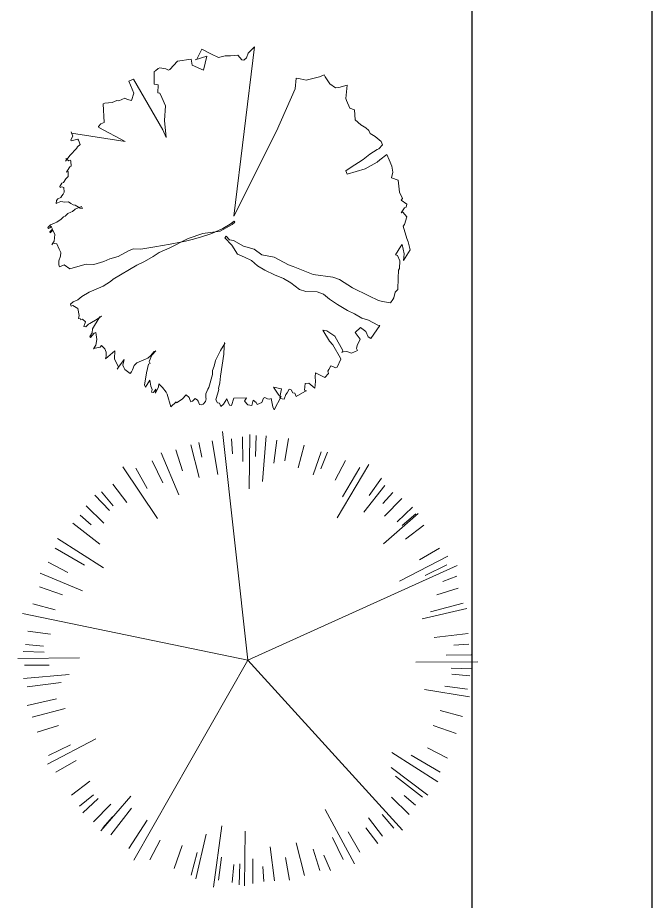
# Model space of a CAD drawing. Header units: millimetres. Extents: x 2342254 to 2635493, y 3886634 to 4043501.
# Drawn here: x 2398682 to 2402903, y 3973579 to 3979454 of the extents above; entities that cross this region are included whole.
import ezdxf

# ---------------------------------------------------------------- set-up
doc = ezdxf.new("R2010")
doc.units = ezdxf.units.MM
doc.header["$MEASUREMENT"] = 0
doc.layers.add('greenery', color=82, linetype='Continuous', lineweight=5)
doc.layers.add('landscape', color=155, linetype='Continuous', lineweight=20)

# ---------------------------------------------------------------- blocks, each defined once
blk = doc.blocks.new('PLANT-48-flat-3-flat-1-flat-6-flat-1')
at = {"layer": 'greenery', "ltscale": 5}
for p, q in [((35.7, -18.7), (-132.5, 1501.4)), ((45.9, 1119.4), (49.2, 1481.2)), ((92.6, 1475.1), (88.4, 1334.2)), ((133.8, 1169.2), (158.9, 1473)), ((-342.8, 1413.6), (-286, 1195.8)), ((-290, 1427.9), (-269.4, 1330.9)), ((-199.6, 1439), (-162.8, 1215.3)), ((-71, 1451.8), (-64.9, 1352.8)), ((1.4, 1466.6), (2.7, 1301.2)), ((229.4, 1443.2), (208.9, 1291.7)), ((306.2, 1453.9), (283.6, 1307.3)), ((410.9, 1410.1), (371, 1260.6)), ((-421.5, 1080), (-540.5, 1360.6)), ((-443.1, 1380.4), (-398.5, 1238.9)), ((524.1, 1366.7), (470.9, 1213.9)), ((566.9, 1364.5), (522.2, 1253.7)), ((-598.6, 1306.3), (-528.2, 1160.7)), ((686.5, 1309.1), (617.9, 1177.5)), ((-565.2, 924), (-793.6, 1266.4)), ((-709.3, 1256.9), (-631.8, 1123)), ((629.8, 928.4), (841.3, 1281.5)), ((780.9, 1261.7), (667, 1067.5)), ((925.8, 1190.7), (842.9, 1076.7)), ((-861.1, 1152), (-768.4, 1030.4)), ((946.9, 1143.4), (807.4, 964.6)), ((-980.3, 1077.8), (-883.7, 975.2)), ((-935.9, 1099.2), (-859, 1007.8)), ((1000, 1096.5), (934.4, 1022.2)), ((-1038.8, 1007.3), (-921, 891.3)), ((1061.7, 1055.8), (945.7, 938)), ((-1079.5, 945.6), (-1005.2, 880)), ((939.4, 755.6), (1169.5, 955.5)), ((1132.2, 997.3), (1029.6, 900.7)), ((1153.6, 952.9), (1062.2, 876)), ((-1126.5, 892.5), (-947.6, 753)), ((1206.4, 878.1), (1084.8, 785.4)), ((-923.3, 594.2), (-1228.2, 789.1)), ((-1244.7, 726.4), (-1050.6, 612.6)), ((1311.3, 726.3), (1177.4, 648.8)), ((1046, 505.3), (1367.2, 671.9)), ((-1292.2, 632.1), (-1160.6, 563.5)), ((35.7, -18.7), (1429.5, 611)), ((1360.7, 615.6), (1215.1, 545.1)), ((-1063.8, 441.7), (-1344.9, 559.4)), ((1427, 539.1), (1333.6, 504.3)), ((-1349.7, 469.7), (-1197, 416.5)), ((1434.8, 460.1), (1293.3, 415.5)), ((-1393.1, 356.5), (-1243.6, 316.6)), ((1468, 359.7), (1250.2, 303)), ((1195.8, 255.1), (1492.4, 325.1)), ((35.7, -18.7), (-1462, 291.1)), ((-1426.3, 175), (-1274.8, 154.5)), ((1501.8, 158.8), (1276.7, 130.9)), ((-1441.8, 84.7), (-1322.8, 74.5)), ((1506.2, 88), (1407.2, 81.9)), ((-1458.1, 38.2), (-1317.2, 34)), ((1521, 15.6), (1355.7, 14.3)), ((-1082.5, -4.3), (-1494, -7.5)), ((-1449.6, -53), (-1284.3, -51.8)), ((35.7, -18.7), (-721.8, -1347.4)), ((35.7, -18.7), (1065.3, -1149.7)), ((1153.9, -33.1), (1565.4, -29.9)), ((-1150.6, -114), (-1454.2, -140.4)), ((1529.5, -75.7), (1388.6, -71.4)), ((1513.2, -122.1), (1394.2, -111.9)), ((-1430.4, -196.2), (-1205.3, -168.3)), ((1210.3, -214.8), (1511.1, -263.6)), ((1497.6, -212.4), (1346.1, -191.9)), ((-1430.2, -320.4), (-1236.8, -276.1)), ((-1396.6, -397.2), (-1178.8, -340.4)), ((1464.5, -393.9), (1315, -354)), ((-1363.4, -497.5), (-1221.9, -452.9)), ((1421.1, -507.1), (1268.3, -454)), ((-974.6, -542.7), (-1295.8, -709.3)), ((-1289.3, -653), (-1143.7, -582.6)), ((994.7, -631.6), (1299.5, -826.5)), ((1363.5, -669.5), (1231.9, -600.9)), ((-1239.9, -763.7), (-1106, -686.2)), ((1316.1, -763.9), (1121.9, -650.1)), ((989.9, -732.3), (1233.6, -915.3)), ((1197.9, -929.9), (1019, -790.5)), ((-1135, -915.5), (-1013.4, -822.8)), ((-1082.2, -990.3), (-990.8, -913.4)), ((-1060.8, -1034.7), (-958.2, -938.1)), ((-742, -922.1), (-940.8, -1153.1)), ((1110.2, -1044.7), (992.4, -928.7)), ((1150.9, -983.1), (1076.6, -917.4)), ((-990.3, -1093.2), (-874.3, -975.4)), ((-875.5, -1180.9), (-736.1, -1002)), ((549.8, -1011.8), (746.6, -1373.2)), ((1007.3, -1136.6), (930.4, -1045.2)), ((-928.7, -1133.9), (-863, -1059.6)), ((-754.5, -1271.8), (-633.9, -1081.8)), ((932.5, -1189.4), (839.8, -1067.8)), ((-136.7, -1121), (-192.2, -1528.8)), ((19.9, -1156.6), (14.9, -1518.4)), ((780.7, -1294.3), (703.2, -1160.4)), ((902.1, -1237.9), (821.2, -1134.1)), ((-615.1, -1346.6), (-546.5, -1215)), ((-240.3, -1176.3), (-308.9, -1473.3)), ((414.1, -1451), (357.4, -1233.2)), ((670, -1343.7), (599.5, -1198.1)), ((-452.7, -1404.1), (-399.5, -1251.4)), ((213.2, -1484.8), (185.3, -1259.7)), ((514.5, -1417.8), (469.9, -1276.3)), ((-339.5, -1447.5), (-299.6, -1298)), ((-158, -1480.7), (-137.5, -1329.2)), ((70, -1504), (68.7, -1338.7)), ((314.1, -1481.3), (287.5, -1331)), ((586.7, -1416.6), (542.2, -1314.2)), ((-67.7, -1496.2), (-57.5, -1377.2)), ((-21.3, -1512.5), (-17, -1371.6)), ((142.4, -1489.2), (136.3, -1390.2))]:
    blk.add_line(p, q, dxfattribs=at)
blk = doc.blocks.new('tr-flat-24-flat-1-flat-35-flat-1')
at = {"layer": 'greenery', "color": 3, "ltscale": 5}
for p, q in [((473797.8, -1752975.4), (473764.7, -1753040.7)), ((473797.8, -1752975.4), (473764.7, -1753040.7)), ((473861, -1753007.1), (473797.8, -1752975.4)), ((473861, -1753007.1), (473797.8, -1752975.4)), ((474011.3, -1754084.3), (474147.7, -1752958)), ((474011.3, -1754084.3), (474147.7, -1752958)), ((474147.7, -1752958), (474105.3, -1753001.9)), ((474147.7, -1752958), (474105.3, -1753001.9)), ((474147.7, -1752958), (474147.7, -1752958)), ((474147.7, -1752958), (474147.7, -1752958)), ((473727.5, -1753040.1), (473635.3, -1753054.9)), ((473727.5, -1753040.1), (473635.3, -1753054.9)), ((473732.6, -1753080.1), (473727.5, -1753040.1)), ((473732.6, -1753080.1), (473727.5, -1753040.1)), ((473754.4, -1753045.2), (473829.9, -1753020.7)), ((473754.4, -1753045.2), (473829.9, -1753020.7)), ((473764.7, -1753040.7), (473754.4, -1753045.2)), ((473764.7, -1753040.7), (473754.4, -1753045.2)), ((473754.4, -1753045.2), (473754.4, -1753045.2)), ((473754.4, -1753045.2), (473754.4, -1753045.2)), ((473829.9, -1753020.7), (473809.3, -1753114.4)), ((473829.9, -1753020.7), (473809.3, -1753114.4)), ((473907.6, -1753029.1), (473861, -1753007.1)), ((473907.6, -1753029.1), (473861, -1753007.1)), ((473952.1, -1753018.1), (473907.6, -1753029.1)), ((473952.1, -1753018.1), (473907.6, -1753029.1)), ((473989.3, -1753018.7), (473952.1, -1753018.1)), ((473989.3, -1753018.7), (473952.1, -1753018.1)), ((474037, -1753014.8), (473989.3, -1753018.7)), ((474037, -1753014.8), (473989.3, -1753018.7)), ((474062.8, -1753045.8), (474037, -1753014.8)), ((474062.8, -1753045.8), (474037, -1753014.8)), ((474076.3, -1753048.4), (474062.8, -1753045.8)), ((474076.3, -1753048.4), (474062.8, -1753045.8)), ((474093.9, -1753032.3), (474076.3, -1753048.4)), ((474093.9, -1753032.3), (474076.3, -1753048.4)), ((474105.3, -1753001.9), (474093.9, -1753032.3)), ((474105.3, -1753001.9), (474093.9, -1753032.3)), ((473508, -1753102.1), (473490.4, -1753118.3)), ((473508, -1753102.1), (473490.4, -1753118.3)), ((473518.4, -1753097.6), (473508, -1753102.1)), ((473518.4, -1753097.6), (473508, -1753102.1)), ((473558.8, -1753105.3), (473518.4, -1753097.6)), ((473558.8, -1753105.3), (473518.4, -1753097.6)), ((473575.3, -1753115), (473558.8, -1753105.3)), ((473575.3, -1753115), (473558.8, -1753105.3)), ((473585.7, -1753110.5), (473575.3, -1753115)), ((473585.7, -1753110.5), (473575.3, -1753115)), ((473635.3, -1753054.9), (473585.7, -1753110.5)), ((473635.3, -1753054.9), (473585.7, -1753110.5)), ((473809.3, -1753114.4), (473732.6, -1753080.1)), ((473809.3, -1753114.4), (473732.6, -1753080.1)), ((473490.4, -1753118.3), (473480.1, -1753122.8)), ((473490.4, -1753118.3), (473480.1, -1753122.8)), ((473480.1, -1753122.8), (473480.1, -1753207.4)), ((473480.1, -1753122.8), (473480.1, -1753207.4)), ((473480.1, -1753122.8), (473480.1, -1753122.8)), ((473480.1, -1753122.8), (473480.1, -1753122.8)), ((474424.1, -1753167.3), (474417.9, -1753237.7)), ((474424.1, -1753167.3), (474417.9, -1753237.7)), ((474424.1, -1753167.3), (474424.1, -1753167.3)), ((474424.1, -1753167.3), (474424.1, -1753167.3)), ((474451, -1753172.5), (474424.1, -1753167.3)), ((474424.1, -1753167.3), (474424.1, -1753167.3)), ((474424.1, -1753167.3), (474424.1, -1753167.3)), ((474451, -1753172.5), (474424.1, -1753167.3)), ((474535.9, -1753169.2), (474491.4, -1753180.2)), ((474535.9, -1753169.2), (474491.4, -1753180.2)), ((474580.4, -1753158.2), (474535.9, -1753169.2)), ((474580.4, -1753158.2), (474535.9, -1753169.2)), ((474535.9, -1753169.2), (474535.9, -1753169.2)), ((474535.9, -1753169.2), (474535.9, -1753169.2)), ((474611.5, -1753144.7), (474580.4, -1753158.2)), ((474611.5, -1753144.7), (474580.4, -1753158.2)), ((474617.7, -1753158.9), (474611.5, -1753144.7)), ((474617.7, -1753158.9), (474611.5, -1753144.7)), ((474649.8, -1753204.1), (474617.7, -1753158.9)), ((474649.8, -1753204.1), (474617.7, -1753158.9)), ((473342.4, -1753174.5), (473311.4, -1753188.1)), ((473342.4, -1753174.5), (473311.4, -1753188.1)), ((473311.4, -1753188.1), (473345.6, -1753266.3)), ((473311.4, -1753188.1), (473345.6, -1753266.3)), ((473311.4, -1753188.1), (473311.4, -1753188.1)), ((473311.4, -1753188.1), (473311.4, -1753188.1)), ((473539.2, -1753511.8), (473342.4, -1753174.5)), ((473539.2, -1753511.8), (473342.4, -1753174.5)), ((473342.4, -1753174.5), (473342.4, -1753174.5)), ((473342.4, -1753174.5), (473342.4, -1753174.5)), ((473480.1, -1753207.4), (473507, -1753212.6)), ((473480.1, -1753207.4), (473507, -1753212.6)), ((473507, -1753212.6), (473505, -1753264.3)), ((473507, -1753212.6), (473505, -1753264.3)), ((474491.4, -1753180.2), (474451, -1753172.5)), ((474491.4, -1753180.2), (474451, -1753172.5)), ((474686, -1753230.6), (474649.8, -1753204.1)), ((474686, -1753230.6), (474649.8, -1753204.1)), ((474764.7, -1753213.1), (474709.8, -1753228.7)), ((474764.7, -1753213.1), (474709.8, -1753228.7)), ((474754.3, -1753302.3), (474764.7, -1753213.1)), ((474754.3, -1753302.3), (474764.7, -1753213.1)), ((473345.6, -1753266.3), (473330, -1753315.4)), ((473345.6, -1753266.3), (473330, -1753315.4)), ((473505, -1753264.3), (473518.4, -1753266.9)), ((473505, -1753264.3), (473518.4, -1753266.9)), ((473518.4, -1753266.9), (473530.9, -1753295.3)), ((473518.4, -1753266.9), (473530.9, -1753295.3)), ((474417.9, -1753237.7), (474294.8, -1753520.1)), ((474417.9, -1753237.7), (474294.8, -1753520.1)), ((474709.8, -1753228.7), (474686, -1753230.6)), ((474709.8, -1753228.7), (474686, -1753230.6)), ((473153.1, -1753333.5), (473142.7, -1753338)), ((473153.1, -1753333.5), (473142.7, -1753338)), ((473142.7, -1753338), (473147.9, -1753462.7)), ((473142.7, -1753338), (473147.9, -1753462.7)), ((473200.7, -1753329.6), (473153.1, -1753333.5)), ((473200.7, -1753329.6), (473153.1, -1753333.5)), ((473231.7, -1753316), (473200.7, -1753329.6)), ((473231.7, -1753316), (473200.7, -1753329.6)), ((473245.2, -1753318.6), (473231.7, -1753316)), ((473245.2, -1753318.6), (473231.7, -1753316)), ((473286.6, -1753300.5), (473245.2, -1753318.6)), ((473286.6, -1753300.5), (473245.2, -1753318.6)), ((473303.1, -1753310.2), (473286.6, -1753300.5)), ((473303.1, -1753310.2), (473286.6, -1753300.5)), ((473330, -1753315.4), (473303.1, -1753310.2)), ((473330, -1753315.4), (473303.1, -1753310.2)), ((473530.9, -1753295.3), (473555.7, -1753352.2)), ((473530.9, -1753295.3), (473555.7, -1753352.2)), ((474760.6, -1753316.5), (474754.3, -1753302.3)), ((474760.6, -1753316.5), (474754.3, -1753302.3)), ((474782.3, -1753366.3), (474760.6, -1753316.5)), ((474782.3, -1753366.3), (474760.6, -1753316.5)), ((473555.7, -1753352.2), (473548.5, -1753448.5)), ((473555.7, -1753352.2), (473548.5, -1753448.5)), ((474812.3, -1753378.6), (474782.3, -1753366.3)), ((474812.3, -1753378.6), (474782.3, -1753366.3)), ((474816.5, -1753444.5), (474812.3, -1753378.6)), ((474816.5, -1753444.5), (474812.3, -1753378.6)), ((473147.9, -1753462.7), (473127.2, -1753471.8)), ((473147.9, -1753462.7), (473127.2, -1753471.8)), ((473548.5, -1753448.5), (473560.9, -1753561.5)), ((473548.5, -1753448.5), (473560.9, -1753561.5)), ((474855.8, -1753478.1), (474816.5, -1753444.5)), ((474855.8, -1753478.1), (474816.5, -1753444.5)), ((473127.2, -1753471.8), (473109.6, -1753487.9)), ((473127.2, -1753471.8), (473109.6, -1753487.9)), ((473109.6, -1753487.9), (473112.7, -1753495)), ((473109.6, -1753487.9), (473112.7, -1753495)), ((473112.7, -1753495), (473288.7, -1753587.4)), ((473112.7, -1753495), (473288.7, -1753587.4)), ((473560.9, -1753561.5), (473539.2, -1753511.8)), ((473560.9, -1753561.5), (473539.2, -1753511.8)), ((474294.8, -1753520.1), (474011.3, -1754084.3)), ((474294.8, -1753520.1), (474011.3, -1754084.3)), ((474889, -1753497.4), (474855.8, -1753478.1)), ((474889, -1753497.4), (474855.8, -1753478.1)), ((474908.6, -1753514.2), (474889, -1753497.4)), ((474908.6, -1753514.2), (474889, -1753497.4)), ((474917.9, -1753535.6), (474908.6, -1753514.2)), ((474917.9, -1753535.6), (474908.6, -1753514.2)), ((472940.9, -1753553.2), (472926.4, -1753576.5)), ((472940.9, -1753553.2), (472926.4, -1753576.5)), ((472926.4, -1753576.5), (472929.5, -1753583.6)), ((472926.4, -1753576.5), (472929.5, -1753583.6)), ((472928.5, -1753524.8), (472940.9, -1753553.2)), ((472931.6, -1753531.9), (472928.5, -1753524.8)), ((472928.5, -1753524.8), (472940.9, -1753553.2)), ((472931.6, -1753531.9), (472928.5, -1753524.8)), ((472929.5, -1753583.6), (472974, -1753572.6)), ((472929.5, -1753583.6), (472974, -1753572.6)), ((473288.7, -1753587.4), (472931.6, -1753531.9)), ((473288.7, -1753587.4), (472931.6, -1753531.9)), ((472974, -1753572.6), (472977.1, -1753579.7)), ((472974, -1753572.6), (472977.1, -1753579.7)), ((472977.1, -1753579.7), (472989.6, -1753608.1)), ((472977.1, -1753579.7), (472989.6, -1753608.1)), ((474951.1, -1753555), (474917.9, -1753535.6)), ((474951.1, -1753555), (474917.9, -1753535.6)), ((474990.4, -1753588.6), (474951.1, -1753555)), ((474990.4, -1753588.6), (474951.1, -1753555)), ((472964.7, -1753635.9), (472922.3, -1753679.9)), ((472964.7, -1753635.9), (472922.3, -1753679.9)), ((472972, -1753624.3), (472964.7, -1753635.9)), ((472972, -1753624.3), (472964.7, -1753635.9)), ((472964.7, -1753635.9), (472964.7, -1753635.9)), ((472964.7, -1753635.9), (472964.7, -1753635.9)), ((472989.6, -1753608.1), (472972, -1753624.3)), ((472989.6, -1753608.1), (472972, -1753624.3)), ((474964.6, -1753642.2), (474974.9, -1753637.7)), ((474964.6, -1753642.2), (474974.9, -1753637.7)), ((474974.9, -1753637.7), (474999.7, -1753609.9)), ((474974.9, -1753637.7), (474999.7, -1753609.9)), ((474999.7, -1753609.9), (474990.4, -1753588.6)), ((474999.7, -1753609.9), (474990.4, -1753588.6)), ((472922.3, -1753679.9), (472890.2, -1753719.3)), ((472922.3, -1753679.9), (472890.2, -1753719.3)), ((474870.4, -1753708.8), (474915.9, -1753671.9)), ((474870.4, -1753708.8), (474915.9, -1753671.9)), ((474915.9, -1753671.9), (474964.6, -1753642.2)), ((474915.9, -1753671.9), (474964.6, -1753642.2)), ((475027.7, -1753673.8), (474982.2, -1753710.7)), ((475027.7, -1753673.8), (474982.2, -1753710.7)), ((475043.2, -1753709.4), (475027.7, -1753673.8)), ((475043.2, -1753709.4), (475027.7, -1753673.8)), ((472894.4, -1753700.5), (472914, -1753717.3)), ((472894.4, -1753700.5), (472914, -1753717.3)), ((472914, -1753717.3), (472924.4, -1753712.8)), ((472914, -1753717.3), (472924.4, -1753712.8)), ((472914, -1753717.3), (472914, -1753717.3)), ((472914, -1753717.3), (472914, -1753717.3)), ((472929.6, -1753752.9), (472919.2, -1753757.4)), ((472929.6, -1753752.9), (472919.2, -1753757.4)), ((472924.4, -1753712.8), (472927.5, -1753719.9)), ((472924.4, -1753712.8), (472924.4, -1753712.8)), ((472924.4, -1753712.8), (472927.5, -1753719.9)), ((472924.4, -1753712.8), (472924.4, -1753712.8)), ((472927.5, -1753719.9), (472929.6, -1753752.9)), ((472927.5, -1753719.9), (472929.6, -1753752.9)), ((474783.4, -1753763.7), (474870.4, -1753708.8)), ((474783.4, -1753763.7), (474870.4, -1753708.8)), ((474964.6, -1753726.8), (474884.9, -1753770.1)), ((474964.6, -1753726.8), (474884.9, -1753770.1)), ((474982.2, -1753710.7), (474964.6, -1753726.8)), ((474982.2, -1753710.7), (474964.6, -1753726.8)), ((475061.9, -1753752), (475043.2, -1753709.4)), ((475061.9, -1753752), (475043.2, -1753709.4)), ((475067.1, -1753792.1), (475061.9, -1753752)), ((475067.1, -1753792.1), (475061.9, -1753752)), ((472904.7, -1753780.7), (472897.5, -1753792.3)), ((472904.7, -1753780.7), (472897.5, -1753792.3)), ((472897.5, -1753792.3), (472907.8, -1753787.8)), ((472897.5, -1753792.3), (472907.8, -1753787.8)), ((472919.2, -1753757.4), (472904.7, -1753780.7)), ((472919.2, -1753757.4), (472904.7, -1753780.7)), ((472904.7, -1753780.7), (472904.7, -1753780.7)), ((472904.7, -1753780.7), (472904.7, -1753780.7)), ((472907.8, -1753787.8), (472909.9, -1753820.7)), ((472907.8, -1753787.8), (472909.9, -1753820.7)), ((472919.2, -1753757.4), (472919.2, -1753757.4)), ((472919.2, -1753757.4), (472919.2, -1753757.4)), ((472919.2, -1753757.4), (472919.2, -1753757.4)), ((472919.2, -1753757.4), (472919.2, -1753757.4)), ((472919.2, -1753757.4), (472919.2, -1753757.4)), ((472919.2, -1753757.4), (472919.2, -1753757.4)), ((474755.5, -1753784.4), (474783.4, -1753763.7)), ((474755.5, -1753784.4), (474783.4, -1753763.7)), ((474764.8, -1753805.7), (474755.5, -1753784.4)), ((474764.8, -1753805.7), (474755.5, -1753784.4)), ((474884.9, -1753770.1), (474764.8, -1753805.7)), ((474884.9, -1753770.1), (474764.8, -1753805.7)), ((475058.8, -1753829.6), (475067.1, -1753792.1)), ((475058.8, -1753829.6), (475067.1, -1753792.1)), ((472867.5, -1753864.7), (472860.2, -1753876.3)), ((472867.5, -1753864.7), (472860.2, -1753876.3)), ((472877.8, -1753860.1), (472867.5, -1753864.7)), ((472877.8, -1753860.1), (472867.5, -1753864.7)), ((472892.3, -1753836.9), (472877.8, -1753860.1)), ((472892.3, -1753836.9), (472877.8, -1753860.1)), ((472909.9, -1753820.7), (472892.3, -1753836.9)), ((472909.9, -1753820.7), (472892.3, -1753836.9)), ((475102.3, -1753844.4), (475058.8, -1753829.6)), ((475102.3, -1753844.4), (475058.8, -1753829.6)), ((475107.5, -1753884.5), (475102.3, -1753844.4)), ((475107.5, -1753884.5), (475102.3, -1753844.4)), ((472860.2, -1753876.3), (472853, -1753887.9)), ((472860.2, -1753876.3), (472853, -1753887.9)), ((472853, -1753887.9), (472856.1, -1753895)), ((472853, -1753887.9), (472856.1, -1753895)), ((472856.1, -1753895), (472866.5, -1753890.5)), ((472856.1, -1753895), (472866.5, -1753890.5)), ((472856.1, -1753895), (472856.1, -1753895)), ((472856.1, -1753895), (472856.1, -1753895)), ((472866.5, -1753890.5), (472879.9, -1753893.1)), ((472866.5, -1753890.5), (472866.5, -1753890.5)), ((472866.5, -1753890.5), (472879.9, -1753893.1)), ((472866.5, -1753890.5), (472866.5, -1753890.5)), ((472882, -1753926.1), (472874.8, -1753937.7)), ((472882, -1753926.1), (472874.8, -1753937.7)), ((472879.9, -1753893.1), (472882, -1753926.1)), ((472879.9, -1753893.1), (472882, -1753926.1)), ((472882, -1753926.1), (472882, -1753926.1)), ((472882, -1753926.1), (472882, -1753926.1)), ((475112.6, -1753924.6), (475107.5, -1753884.5)), ((475112.6, -1753924.6), (475107.5, -1753884.5)), ((475131.3, -1753967.2), (475112.6, -1753924.6)), ((475131.3, -1753967.2), (475112.6, -1753924.6)), ((472832.3, -1753981.6), (472828.2, -1754000.4)), ((472832.3, -1753981.6), (472828.2, -1754000.4)), ((472839.6, -1753970), (472832.3, -1753981.6)), ((472839.6, -1753970), (472832.3, -1753981.6)), ((472832.3, -1753981.6), (472832.3, -1753981.6)), ((472832.3, -1753981.6), (472832.3, -1753981.6)), ((472838.5, -1753995.9), (472848.9, -1753991.3)), ((472838.5, -1753995.9), (472848.9, -1753991.3)), ((472860.3, -1753961), (472839.6, -1753970)), ((472860.3, -1753961), (472839.6, -1753970)), ((472848.9, -1753991.3), (472859.2, -1753986.8)), ((472848.9, -1753991.3), (472859.2, -1753986.8)), ((472848.9, -1753991.3), (472848.9, -1753991.3)), ((472848.9, -1753991.3), (472848.9, -1753991.3)), ((472859.2, -1753986.8), (472886.2, -1753992)), ((472859.2, -1753986.8), (472886.2, -1753992)), ((472867.5, -1753949.3), (472860.3, -1753961)), ((472867.5, -1753949.3), (472860.3, -1753961)), ((472874.8, -1753937.7), (472867.5, -1753949.3)), ((472874.8, -1753937.7), (472867.5, -1753949.3)), ((472886.2, -1753992), (472910, -1753990)), ((472886.2, -1753992), (472910, -1753990)), ((472910, -1753990), (472926.5, -1753999.7)), ((472910, -1753990), (472926.5, -1753999.7)), ((475124, -1753978.8), (475131.3, -1753967.2)), ((475124, -1753978.8), (475131.3, -1753967.2)), ((475160.3, -1754005.3), (475124, -1753978.8)), ((475160.3, -1754005.3), (475124, -1753978.8)), ((472828.2, -1754000.4), (472838.5, -1753995.9)), ((472828.2, -1754000.4), (472838.5, -1753995.9)), ((472926.5, -1753999.7), (472943.1, -1754009.4)), ((472926.5, -1753999.7), (472943.1, -1754009.4)), ((472955.5, -1754037.8), (472937.9, -1754054)), ((472955.5, -1754037.8), (472937.9, -1754054)), ((472943.1, -1754009.4), (472956.5, -1754012)), ((472943.1, -1754009.4), (472956.5, -1754012)), ((472996.9, -1754019.7), (472955.5, -1754037.8)), ((472996.9, -1754019.7), (472955.5, -1754037.8)), ((472956.5, -1754012), (472989.7, -1754031.4)), ((472956.5, -1754012), (472989.7, -1754031.4)), ((472989.7, -1754031.4), (473003.1, -1754034)), ((472989.7, -1754031.4), (473003.1, -1754034)), ((472996.9, -1754019.7), (472996.9, -1754019.7)), ((473003.1, -1754034), (472996.9, -1754019.7)), ((472996.9, -1754019.7), (472996.9, -1754019.7)), ((473003.1, -1754034), (472996.9, -1754019.7)), ((475124.1, -1754063.5), (475145.8, -1754028.6)), ((475124.1, -1754063.5), (475145.8, -1754028.6)), ((475145.8, -1754028.6), (475156.1, -1754024.1)), ((475145.8, -1754028.6), (475156.1, -1754024.1)), ((475156.1, -1754024.1), (475160.3, -1754005.3)), ((475156.1, -1754024.1), (475160.3, -1754005.3)), ((472861.3, -1754104.4), (472833.4, -1754125.1)), ((472861.3, -1754104.4), (472833.4, -1754125.1)), ((472878.9, -1754088.3), (472861.3, -1754104.4)), ((472878.9, -1754088.3), (472861.3, -1754104.4)), ((472889.3, -1754083.7), (472878.9, -1754088.3)), ((472889.3, -1754083.7), (472878.9, -1754088.3)), ((472906.9, -1754067.6), (472889.3, -1754083.7)), ((472906.9, -1754067.6), (472889.3, -1754083.7)), ((472927.6, -1754058.5), (472906.9, -1754067.6)), ((472927.6, -1754058.5), (472906.9, -1754067.6)), ((472937.9, -1754054), (472927.6, -1754058.5)), ((472937.9, -1754054), (472927.6, -1754058.5)), ((472927.6, -1754058.5), (472927.6, -1754058.5)), ((472927.6, -1754058.5), (472927.6, -1754058.5)), ((475134.4, -1754059), (475124.1, -1754063.5)), ((475134.4, -1754059), (475124.1, -1754063.5)), ((475160.3, -1754090), (475134.4, -1754059)), ((475160.3, -1754090), (475134.4, -1754059)), ((475144.8, -1754139.1), (475160.3, -1754090)), ((475144.8, -1754139.1), (475160.3, -1754090)), ((475160.3, -1754090), (475160.3, -1754090)), ((475160.3, -1754090), (475160.3, -1754090)), ((475160.3, -1754090), (475160.3, -1754090)), ((475160.3, -1754090), (475160.3, -1754090)), ((472792, -1754143.2), (472774.4, -1754159.3)), ((472792, -1754143.2), (472774.4, -1754159.3)), ((472774.4, -1754159.3), (472777.5, -1754166.4)), ((472774.4, -1754159.3), (472777.5, -1754166.4)), ((472777.5, -1754166.4), (472787.9, -1754161.9)), ((472777.5, -1754166.4), (472787.9, -1754161.9)), ((472787.9, -1754161.9), (472795.1, -1754150.3)), ((472787.9, -1754161.9), (472795.1, -1754150.3)), ((472823, -1754129.6), (472792, -1754143.2)), ((472823, -1754129.6), (472792, -1754143.2)), ((472795.1, -1754150.3), (472798.2, -1754157.4)), ((472795.1, -1754150.3), (472798.2, -1754157.4)), ((472798.2, -1754157.4), (472804.4, -1754171.6)), ((472798.2, -1754157.4), (472804.4, -1754171.6)), ((472833.4, -1754125.1), (472823, -1754129.6)), ((472833.4, -1754125.1), (472823, -1754129.6)), ((473864.4, -1754199.3), (473936.8, -1754167.6)), ((473864.4, -1754199.3), (473936.8, -1754167.6)), ((473998.9, -1754140.5), (473919.2, -1754183.8)), ((473998.9, -1754140.5), (473919.2, -1754183.8)), ((473936.8, -1754167.6), (473985.5, -1754137.9)), ((473936.8, -1754167.6), (473985.5, -1754137.9)), ((473985.5, -1754137.9), (474013.4, -1754117.2)), ((473985.5, -1754137.9), (474013.4, -1754117.2)), ((474016.5, -1754124.3), (473998.9, -1754140.5)), ((474016.5, -1754124.3), (473998.9, -1754140.5)), ((474013.4, -1754117.2), (474016.5, -1754124.3)), ((474013.4, -1754117.2), (474016.5, -1754124.3)), ((475137.5, -1754150.7), (475144.8, -1754139.1)), ((475137.5, -1754150.7), (475144.8, -1754139.1)), ((475137.5, -1754150.7), (475137.5, -1754150.7)), ((475161.4, -1754233.4), (475137.5, -1754150.7)), ((475137.5, -1754150.7), (475137.5, -1754150.7)), ((475161.4, -1754233.4), (475137.5, -1754150.7)), ((472804.4, -1754171.6), (472786.8, -1754187.8)), ((472804.4, -1754171.6), (472786.8, -1754187.8)), ((472786.8, -1754187.8), (472789.9, -1754194.9)), ((472786.8, -1754187.8), (472789.9, -1754194.9)), ((472789.9, -1754194.9), (472807.5, -1754178.7)), ((472789.9, -1754194.9), (472807.5, -1754178.7)), ((472807.5, -1754178.7), (472820, -1754207.2)), ((472807.5, -1754178.7), (472820, -1754207.2)), ((472820, -1754207.2), (472814.8, -1754251.7)), ((472820, -1754207.2), (472814.8, -1754251.7)), ((473803.3, -1754200.6), (473707, -1754234.2)), ((473803.3, -1754200.6), (473707, -1754234.2)), ((473734, -1754239.4), (473788.8, -1754223.9)), ((473734, -1754239.4), (473788.8, -1754223.9)), ((473788.8, -1754223.9), (473864.4, -1754199.3)), ((473788.8, -1754223.9), (473864.4, -1754199.3)), ((473919.2, -1754183.8), (473803.3, -1754200.6)), ((473919.2, -1754183.8), (473803.3, -1754200.6)), ((473951.3, -1754229), (473958.6, -1754217.4)), ((473951.3, -1754229), (473958.6, -1754217.4)), ((473958.6, -1754217.4), (473981.3, -1754241.3)), ((473958.6, -1754217.4), (473981.3, -1754241.3)), ((472800.3, -1754275), (472807.5, -1754263.4)), ((472807.5, -1754263.4), (472800.3, -1754275)), ((472800.3, -1754275), (472807.5, -1754263.4)), ((472807.5, -1754263.4), (472800.3, -1754275)), ((472814.8, -1754251.7), (472807.5, -1754263.4)), ((472814.8, -1754251.7), (472807.5, -1754263.4)), ((472807.5, -1754263.4), (472834.5, -1754268.5)), ((472807.5, -1754263.4), (472834.5, -1754268.5)), ((472834.5, -1754268.5), (472850, -1754304.1)), ((472834.5, -1754268.5), (472850, -1754304.1)), ((473484.5, -1754289.2), (473587, -1754269.8)), ((473484.5, -1754289.2), (473587, -1754269.8)), ((473707, -1754234.2), (473586, -1754295.6)), ((473707, -1754234.2), (473586, -1754295.6)), ((473587, -1754269.8), (473655.3, -1754256.8)), ((473587, -1754269.8), (473655.3, -1754256.8)), ((473655.3, -1754256.8), (473689.5, -1754250.4)), ((473655.3, -1754256.8), (473689.5, -1754250.4)), ((473689.5, -1754250.4), (473734, -1754239.4)), ((473689.5, -1754250.4), (473734, -1754239.4)), ((473996.9, -1754276.8), (473951.3, -1754229)), ((473996.9, -1754276.8), (473951.3, -1754229)), ((473981.3, -1754241.3), (474008.3, -1754246.5)), ((473981.3, -1754241.3), (474008.3, -1754246.5)), ((474035.2, -1754336.3), (473996.9, -1754276.8)), ((474035.2, -1754336.3), (473996.9, -1754276.8)), ((474008.3, -1754246.5), (474074.5, -1754285.2)), ((474008.3, -1754246.5), (474074.5, -1754285.2)), ((474074.5, -1754285.2), (474144.9, -1754305.2)), ((474074.5, -1754285.2), (474144.9, -1754305.2)), ((475085.8, -1754342.6), (475122, -1754284.5)), ((475085.8, -1754342.6), (475122, -1754284.5)), ((475122, -1754284.5), (475129.3, -1754272.8)), ((475122, -1754284.5), (475129.3, -1754272.8)), ((475129.3, -1754272.8), (475143.8, -1754334.2)), ((475129.3, -1754272.8), (475143.8, -1754334.2)), ((475170.7, -1754254.7), (475161.4, -1754233.4)), ((475170.7, -1754254.7), (475161.4, -1754233.4)), ((475182.1, -1754309), (475170.7, -1754254.7)), ((475182.1, -1754309), (475170.7, -1754254.7)), ((472850, -1754304.1), (472859.3, -1754325.4)), ((472850, -1754304.1), (472859.3, -1754325.4)), ((472859.3, -1754325.4), (472858.3, -1754351.2)), ((472859.3, -1754325.4), (472858.3, -1754351.2)), ((473241.3, -1754353.2), (473310.6, -1754314.4)), ((473241.3, -1754353.2), (473310.6, -1754314.4)), ((473310.6, -1754314.4), (473341.7, -1754300.8)), ((473310.6, -1754314.4), (473341.7, -1754300.8)), ((473341.7, -1754300.8), (473392.4, -1754304)), ((473341.7, -1754300.8), (473392.4, -1754304)), ((473392.4, -1754304), (473484.5, -1754289.2)), ((473392.4, -1754304), (473484.5, -1754289.2)), ((473513.5, -1754327.3), (473475.2, -1754352.5)), ((473513.5, -1754327.3), (473475.2, -1754352.5)), ((473586, -1754295.6), (473513.5, -1754327.3)), ((473586, -1754295.6), (473513.5, -1754327.3)), ((474081.8, -1754358.2), (474035.2, -1754336.3)), ((474081.8, -1754358.2), (474035.2, -1754336.3)), ((474144.9, -1754305.2), (474197.7, -1754341.4)), ((474144.9, -1754305.2), (474197.7, -1754341.4)), ((474197.7, -1754341.4), (474278.4, -1754356.9)), ((474197.7, -1754341.4), (474278.4, -1754356.9)), ((475099.3, -1754345.2), (475085.8, -1754342.6)), ((475099.3, -1754345.2), (475085.8, -1754342.6)), ((475138.6, -1754378.8), (475182.1, -1754309)), ((475138.6, -1754378.8), (475182.1, -1754309)), ((475143.8, -1754334.2), (475138.6, -1754378.8)), ((475143.8, -1754334.2), (475138.6, -1754378.8)), ((472846.9, -1754381.6), (472845.9, -1754407.5)), ((472846.9, -1754381.6), (472845.9, -1754407.5)), ((472858.3, -1754351.2), (472846.9, -1754381.6)), ((472858.3, -1754351.2), (472846.9, -1754381.6)), ((472846.9, -1754381.6), (472846.9, -1754381.6)), ((472846.9, -1754381.6), (472846.9, -1754381.6)), ((473079.8, -1754406.8), (473145, -1754386.8)), ((473079.8, -1754406.8), (473145, -1754386.8)), ((473145, -1754386.8), (473186.4, -1754368.7)), ((473145, -1754386.8), (473186.4, -1754368.7)), ((473186.4, -1754368.7), (473241.3, -1754353.2)), ((473186.4, -1754368.7), (473241.3, -1754353.2)), ((473416.2, -1754386.7), (473364.5, -1754409.4)), ((473416.2, -1754386.7), (473364.5, -1754409.4)), ((473475.2, -1754352.5), (473416.2, -1754386.7)), ((473475.2, -1754352.5), (473416.2, -1754386.7)), ((474128.4, -1754380.2), (474081.8, -1754358.2)), ((474128.4, -1754380.2), (474081.8, -1754358.2)), ((474167.7, -1754413.8), (474128.4, -1754380.2)), ((474167.7, -1754413.8), (474128.4, -1754380.2)), ((474278.4, -1754356.9), (474374.7, -1754408)), ((474278.4, -1754356.9), (474374.7, -1754408)), ((475114.8, -1754380.8), (475099.3, -1754345.2)), ((475114.8, -1754380.8), (475099.3, -1754345.2)), ((475112.8, -1754432.5), (475114.8, -1754380.8)), ((475112.8, -1754432.5), (475114.8, -1754380.8)), ((472845.9, -1754407.5), (472852.1, -1754421.7)), ((472845.9, -1754407.5), (472845.9, -1754407.5)), ((472845.9, -1754407.5), (472852.1, -1754421.7)), ((472845.9, -1754407.5), (472845.9, -1754407.5)), ((472852.1, -1754421.7), (472883.1, -1754408.1)), ((472852.1, -1754421.7), (472883.1, -1754408.1)), ((472852.1, -1754421.7), (472852.1, -1754421.7)), ((472852.1, -1754421.7), (472852.1, -1754421.7)), ((472883.1, -1754408.1), (472919.4, -1754434.6)), ((472883.1, -1754408.1), (472919.4, -1754434.6)), ((472919.4, -1754434.6), (472974.2, -1754419.1)), ((472919.4, -1754434.6), (472974.2, -1754419.1)), ((472974.2, -1754419.1), (473029.1, -1754403.6)), ((472974.2, -1754419.1), (473029.1, -1754403.6)), ((473029.1, -1754403.6), (473079.8, -1754406.8)), ((473029.1, -1754403.6), (473079.8, -1754406.8)), ((473364.5, -1754409.4), (473208.2, -1754503.1)), ((473364.5, -1754409.4), (473208.2, -1754503.1)), ((474217.4, -1754442.9), (474167.7, -1754413.8)), ((474217.4, -1754442.9), (474167.7, -1754413.8)), ((474280.5, -1754474.5), (474217.4, -1754442.9)), ((474280.5, -1754474.5), (474217.4, -1754442.9)), ((474374.7, -1754408), (474404.7, -1754420.2)), ((474374.7, -1754408), (474404.7, -1754420.2)), ((474404.7, -1754420.2), (474538.3, -1754471.9)), ((474404.7, -1754420.2), (474538.3, -1754471.9)), ((475103.5, -1754495.8), (475105.5, -1754444.1)), ((475103.5, -1754495.8), (475105.5, -1754444.1)), ((475105.5, -1754444.1), (475112.8, -1754432.5)), ((475105.5, -1754444.1), (475112.8, -1754432.5)), ((473190.6, -1754519.2), (473142, -1754549)), ((473190.6, -1754519.2), (473142, -1754549)), ((473208.2, -1754503.1), (473190.6, -1754519.2)), ((473208.2, -1754503.1), (473190.6, -1754519.2)), ((474340.6, -1754499.1), (474280.5, -1754474.5)), ((474340.6, -1754499.1), (474280.5, -1754474.5)), ((474390.3, -1754528.2), (474340.6, -1754499.1)), ((474390.3, -1754528.2), (474340.6, -1754499.1)), ((474538.3, -1754471.9), (474669.7, -1754490.7)), ((474538.3, -1754471.9), (474669.7, -1754490.7)), ((474669.7, -1754490.7), (474713.2, -1754505.5)), ((474669.7, -1754490.7), (474713.2, -1754505.5)), ((474713.2, -1754505.5), (474799.2, -1754561.1)), ((474713.2, -1754505.5), (474799.2, -1754561.1)), ((475100.4, -1754573.3), (475103.5, -1754495.8)), ((475100.4, -1754573.3), (475103.5, -1754495.8)), ((475103.5, -1754495.8), (475103.5, -1754495.8)), ((475103.5, -1754495.8), (475103.5, -1754495.8)), ((473142, -1754549), (473048.8, -1754589.7)), ((473142, -1754549), (473048.8, -1754589.7)), ((474446.2, -1754571.4), (474390.3, -1754528.2)), ((474446.2, -1754571.4), (474390.3, -1754528.2)), ((474489.7, -1754586.3), (474446.2, -1754571.4)), ((474489.7, -1754586.3), (474446.2, -1754571.4)), ((474799.2, -1754561.1), (474908.9, -1754614.7)), ((474799.2, -1754561.1), (474908.9, -1754614.7)), ((475082.8, -1754589.5), (475100.4, -1754573.3)), ((475082.8, -1754589.5), (475100.4, -1754573.3)), ((473000.2, -1754619.4), (472972.2, -1754640.1)), ((473000.2, -1754619.4), (472972.2, -1754640.1)), ((473048.8, -1754589.7), (473000.2, -1754619.4)), ((473048.8, -1754589.7), (473000.2, -1754619.4)), ((474564.2, -1754587.6), (474489.7, -1754586.3)), ((474564.2, -1754587.6), (474489.7, -1754586.3)), ((474607.7, -1754602.4), (474564.2, -1754587.6)), ((474607.7, -1754602.4), (474564.2, -1754587.6)), ((474647, -1754636), (474607.7, -1754602.4)), ((474647, -1754636), (474607.7, -1754602.4)), ((474699.8, -1754672.2), (474647, -1754636)), ((474699.8, -1754672.2), (474647, -1754636)), ((474908.9, -1754614.7), (474972, -1754646.4)), ((474908.9, -1754614.7), (474972, -1754646.4)), ((475067.3, -1754638.6), (475074.5, -1754627)), ((475067.3, -1754638.6), (475074.5, -1754627)), ((475074.5, -1754627), (475082.8, -1754589.5)), ((475074.5, -1754627), (475082.8, -1754589.5)), ((475082.8, -1754589.5), (475082.8, -1754589.5)), ((475082.8, -1754589.5), (475082.8, -1754589.5)), ((475082.8, -1754589.5), (475082.8, -1754589.5)), ((475082.8, -1754589.5), (475082.8, -1754589.5)), ((472941.2, -1754653.7), (472923.6, -1754669.8)), ((472941.2, -1754653.7), (472923.6, -1754669.8)), ((472923.6, -1754669.8), (472929.8, -1754684)), ((472923.6, -1754669.8), (472923.6, -1754669.8)), ((472923.6, -1754669.8), (472929.8, -1754684)), ((472923.6, -1754669.8), (472923.6, -1754669.8)), ((472929.8, -1754684), (472940.1, -1754679.5)), ((472929.8, -1754684), (472940.1, -1754679.5)), ((472940.1, -1754679.5), (472973.3, -1754698.9)), ((472940.1, -1754679.5), (472940.1, -1754679.5)), ((472940.1, -1754679.5), (472973.3, -1754698.9)), ((472940.1, -1754679.5), (472940.1, -1754679.5)), ((472972.2, -1754640.1), (472941.2, -1754653.7)), ((472972.2, -1754640.1), (472941.2, -1754653.7)), ((474766.1, -1754711), (474699.8, -1754672.2)), ((474766.1, -1754711), (474699.8, -1754672.2)), ((474972, -1754646.4), (474998.9, -1754651.5)), ((474972, -1754646.4), (474998.9, -1754651.5)), ((474998.9, -1754651.5), (475039.3, -1754659.3)), ((474998.9, -1754651.5), (475039.3, -1754659.3)), ((475039.3, -1754659.3), (475052.8, -1754661.9)), ((475039.3, -1754659.3), (475039.3, -1754659.3)), ((475039.3, -1754659.3), (475052.8, -1754661.9)), ((475039.3, -1754659.3), (475039.3, -1754659.3)), ((475052.8, -1754661.9), (475067.3, -1754638.6)), ((475052.8, -1754661.9), (475067.3, -1754638.6)), ((472973.3, -1754698.9), (472981.6, -1754746.1)), ((472973.3, -1754698.9), (472981.6, -1754746.1)), ((472981.6, -1754746.1), (472977.4, -1754764.8)), ((472981.6, -1754746.1), (472977.4, -1754764.8)), ((473120.3, -1754753.1), (473084, -1754811.3)), ((473120.3, -1754753.1), (473084, -1754811.3)), ((473102.7, -1754769.3), (473130.6, -1754748.6)), ((473102.7, -1754769.3), (473130.6, -1754748.6)), ((473130.6, -1754748.6), (473120.3, -1754753.1)), ((473130.6, -1754748.6), (473120.3, -1754753.1)), ((474812.6, -1754733), (474766.1, -1754711)), ((474812.6, -1754733), (474766.1, -1754711)), ((474862.3, -1754762), (474812.6, -1754733)), ((474862.3, -1754762), (474812.6, -1754733)), ((472977.4, -1754764.8), (472990.9, -1754767.4)), ((472977.4, -1754764.8), (472977.4, -1754764.8)), ((472977.4, -1754764.8), (472990.9, -1754767.4)), ((472977.4, -1754764.8), (472977.4, -1754764.8)), ((472990.9, -1754767.4), (472994, -1754774.5)), ((472990.9, -1754767.4), (472994, -1754774.5)), ((472994, -1754774.5), (473004.3, -1754770)), ((472994, -1754774.5), (473004.3, -1754770)), ((473004.3, -1754770), (473024, -1754786.8)), ((473004.3, -1754770), (473024, -1754786.8)), ((473024, -1754786.8), (473012.6, -1754817.1)), ((473024, -1754786.8), (473012.6, -1754817.1)), ((473026.1, -1754819.7), (473043.7, -1754803.6)), ((473026.1, -1754819.7), (473043.7, -1754803.6)), ((473043.7, -1754803.6), (473054, -1754799)), ((473043.7, -1754803.6), (473054, -1754799)), ((473054, -1754799), (473102.7, -1754769.3)), ((473054, -1754799), (473102.7, -1754769.3)), ((473084, -1754811.3), (473069.6, -1754834.6)), ((473084, -1754811.3), (473069.6, -1754834.6)), ((474905.8, -1754776.9), (474862.3, -1754762)), ((474905.8, -1754776.9), (474862.3, -1754762)), ((474969, -1754808.5), (474905.8, -1754776.9)), ((474969, -1754808.5), (474905.8, -1754776.9)), ((474921.4, -1754897.1), (474982.4, -1754811.1)), ((474921.4, -1754897.1), (474982.4, -1754811.1)), ((474982.4, -1754811.1), (474969, -1754808.5)), ((474982.4, -1754811.1), (474969, -1754808.5)), ((473012.6, -1754817.1), (473026.1, -1754819.7)), ((473012.6, -1754817.1), (473026.1, -1754819.7)), ((473068.5, -1754860.4), (473054, -1754883.7)), ((473068.5, -1754860.4), (473054, -1754883.7)), ((473057.2, -1754890.8), (473082, -1754863)), ((473057.2, -1754890.8), (473082, -1754863)), ((473069.6, -1754834.6), (473068.5, -1754860.4)), ((473069.6, -1754834.6), (473068.5, -1754860.4)), ((473082, -1754863), (473092.3, -1754858.5)), ((473082, -1754863), (473092.3, -1754858.5)), ((473092.3, -1754858.5), (473100.6, -1754905.7)), ((473092.3, -1754858.5), (473100.6, -1754905.7)), ((474601.5, -1754842.2), (474628.4, -1754847.3)), ((474646, -1754915.8), (474601.5, -1754842.2)), ((474601.5, -1754842.2), (474628.4, -1754847.3)), ((474646, -1754915.8), (474601.5, -1754842.2)), ((474628.4, -1754847.3), (474681.2, -1754883.5)), ((474628.4, -1754847.3), (474681.2, -1754883.5)), ((474817.9, -1754857.7), (474853, -1754825.4)), ((474817.9, -1754857.7), (474853, -1754825.4)), ((474850, -1754902.9), (474817.9, -1754857.7)), ((474850, -1754902.9), (474817.9, -1754857.7)), ((474853, -1754825.4), (474889.3, -1754851.8)), ((474853, -1754825.4), (474889.3, -1754851.8)), ((474889.3, -1754851.8), (474904.8, -1754887.4)), ((474889.3, -1754851.8), (474904.8, -1754887.4)), ((473054, -1754883.7), (473057.2, -1754890.8)), ((473054, -1754883.7), (473057.2, -1754890.8)), ((473100.6, -1754905.7), (473092.4, -1754943.1)), ((473100.6, -1754905.7), (473092.4, -1754943.1)), ((473947.4, -1754925), (473946.3, -1754950.8)), ((473947.4, -1754925), (473946.3, -1754950.8)), ((473950.5, -1754932.1), (473947.4, -1754925)), ((473950.5, -1754932.1), (473947.4, -1754925)), ((474668.8, -1754939.7), (474646, -1754915.8)), ((474668.8, -1754939.7), (474646, -1754915.8)), ((474681.2, -1754883.5), (474735.1, -1754978.5)), ((474681.2, -1754883.5), (474735.1, -1754978.5)), ((474831.3, -1754944.9), (474850, -1754902.9)), ((474831.3, -1754944.9), (474850, -1754902.9)), ((474904.8, -1754887.4), (474921.4, -1754897.1)), ((474904.8, -1754887.4), (474921.4, -1754897.1)), ((473092.4, -1754943.1), (473077.9, -1754966.4)), ((473092.4, -1754943.1), (473077.9, -1754966.4)), ((473077.9, -1754966.4), (473088.2, -1754961.9)), ((473077.9, -1754966.4), (473088.2, -1754961.9)), ((473088.2, -1754961.9), (473122.4, -1754955.4)), ((473088.2, -1754961.9), (473122.4, -1754955.4)), ((473122.4, -1754955.4), (473129.6, -1754943.8)), ((473122.4, -1754955.4), (473129.6, -1754943.8)), ((473129.6, -1754943.8), (473152.4, -1754967.7)), ((473129.6, -1754943.8), (473152.4, -1754967.7)), ((473152.4, -1754967.7), (473161.7, -1754989)), ((473152.4, -1754967.7), (473161.7, -1754989)), ((473156.6, -1755033.6), (473219.7, -1754980.6)), ((473156.6, -1755033.6), (473219.7, -1754980.6)), ((473161.7, -1754989), (473160.7, -1755014.8)), ((473161.7, -1754989), (473160.7, -1755014.8)), ((473219.7, -1754980.6), (473217.6, -1755032.3)), ((473219.7, -1754980.6), (473217.6, -1755032.3)), ((473455.7, -1755012.9), (473480.5, -1754985.1)), ((473455.7, -1755012.9), (473480.5, -1754985.1)), ((473490.9, -1754980.6), (473466, -1755008.4)), ((473490.9, -1754980.6), (473466, -1755008.4)), ((473480.5, -1754985.1), (473490.9, -1754980.6)), ((473480.5, -1754985.1), (473490.9, -1754980.6)), ((473888.4, -1755043.9), (473921.5, -1754978.6)), ((473888.4, -1755043.9), (473921.5, -1754978.6)), ((473921.5, -1754978.6), (473950.5, -1754932.1)), ((473921.5, -1754978.6), (473950.5, -1754932.1)), ((473946.3, -1754950.8), (473944.3, -1755002.5)), ((473946.3, -1754950.8), (473944.3, -1755002.5)), ((474719.6, -1755027.6), (474668.8, -1754939.7)), ((474719.6, -1755027.6), (474668.8, -1754939.7)), ((474735.1, -1754978.5), (474727.8, -1754990.1)), ((474735.1, -1754978.5), (474727.8, -1754990.1)), ((474727.8, -1754990.1), (474738.2, -1754985.6)), ((474727.8, -1754990.1), (474738.2, -1754985.6)), ((474738.2, -1754985.6), (474762, -1754983.7)), ((474738.2, -1754985.6), (474762, -1754983.7)), ((474762, -1754983.7), (474792, -1754996)), ((474762, -1754983.7), (474792, -1754996)), ((474792, -1754996), (474812.7, -1754986.9)), ((474792, -1754996), (474812.7, -1754986.9)), ((474812.7, -1754986.9), (474833.4, -1754977.9)), ((474812.7, -1754986.9), (474833.4, -1754977.9)), ((474827.2, -1754963.6), (474831.3, -1754944.9)), ((474827.2, -1754963.6), (474831.3, -1754944.9)), ((474833.4, -1754977.9), (474827.2, -1754963.6)), ((474833.4, -1754977.9), (474827.2, -1754963.6)), ((474831.3, -1754944.9), (474831.3, -1754944.9)), ((474831.3, -1754944.9), (474831.3, -1754944.9)), ((473160.7, -1755014.8), (473156.6, -1755033.6)), ((473160.7, -1755014.8), (473156.6, -1755033.6)), ((473217.6, -1755032.3), (473242.5, -1755089.2)), ((473217.6, -1755032.3), (473242.5, -1755089.2)), ((473242.5, -1755089.2), (473281.8, -1755038.1)), ((473242.5, -1755089.2), (473281.8, -1755038.1)), ((473281.8, -1755038.1), (473273.5, -1755075.6)), ((473281.8, -1755038.1), (473273.5, -1755075.6)), ((473365.7, -1755060.7), (473396.7, -1755047.1)), ((473365.7, -1755060.7), (473396.7, -1755047.1)), ((473396.7, -1755047.1), (473427.8, -1755033.6)), ((473396.7, -1755047.1), (473427.8, -1755033.6)), ((473427.8, -1755033.6), (473438.1, -1755029)), ((473427.8, -1755033.6), (473438.1, -1755029)), ((473438.1, -1755029), (473455.7, -1755012.9)), ((473438.1, -1755029), (473455.7, -1755012.9)), ((473466, -1755008.4), (473447.4, -1755050.4)), ((473466, -1755008.4), (473447.4, -1755050.4)), ((473455.7, -1755012.9), (473455.7, -1755012.9)), ((473455.7, -1755012.9), (473455.7, -1755012.9)), ((473880.1, -1755081.3), (473888.4, -1755043.9)), ((473880.1, -1755081.3), (473888.4, -1755043.9)), ((473944.3, -1755002.5), (473921.5, -1755147.9)), ((473944.3, -1755002.5), (473921.5, -1755147.9)), ((474696.8, -1755088.4), (474722.7, -1755034.7)), ((474696.8, -1755088.4), (474722.7, -1755034.7)), ((474722.7, -1755034.7), (474719.6, -1755027.6)), ((474722.7, -1755034.7), (474719.6, -1755027.6)), ((473235.2, -1755100.8), (473242.5, -1755089.2)), ((473242.5, -1755089.2), (473235.2, -1755100.8)), ((473235.2, -1755100.8), (473242.5, -1755089.2)), ((473242.5, -1755089.2), (473235.2, -1755100.8)), ((473273.5, -1755075.6), (473279.7, -1755089.8)), ((473273.5, -1755075.6), (473279.7, -1755089.8)), ((473279.7, -1755089.8), (473286, -1755104)), ((473279.7, -1755089.8), (473286, -1755104)), ((473286, -1755104), (473322.2, -1755130.5)), ((473286, -1755104), (473322.2, -1755130.5)), ((473329.4, -1755118.9), (473336.7, -1755107.2)), ((473329.4, -1755118.9), (473336.7, -1755107.2)), ((473336.7, -1755107.2), (473348.1, -1755076.9)), ((473336.7, -1755107.2), (473348.1, -1755076.9)), ((473348.1, -1755076.9), (473365.7, -1755060.7)), ((473348.1, -1755076.9), (473365.7, -1755060.7)), ((473443.3, -1755069.1), (473430.9, -1755125.3)), ((473443.3, -1755069.1), (473430.9, -1755125.3)), ((473453.6, -1755064.6), (473443.3, -1755069.1)), ((473453.6, -1755064.6), (473443.3, -1755069.1)), ((473447.4, -1755050.4), (473453.6, -1755064.6)), ((473447.4, -1755050.4), (473453.6, -1755064.6)), ((473868.7, -1755111.7), (473880.1, -1755081.3)), ((473868.7, -1755111.7), (473880.1, -1755081.3)), ((474634.7, -1755115.5), (474641.9, -1755103.9)), ((474634.7, -1755115.5), (474641.9, -1755103.9)), ((474641.9, -1755103.9), (474656.4, -1755080.6)), ((474641.9, -1755103.9), (474656.4, -1755080.6)), ((474656.4, -1755080.6), (474669.9, -1755083.2)), ((474656.4, -1755080.6), (474669.9, -1755083.2)), ((474669.9, -1755083.2), (474686.5, -1755092.9)), ((474669.9, -1755083.2), (474686.5, -1755092.9)), ((474686.5, -1755092.9), (474696.8, -1755088.4)), ((474686.5, -1755092.9), (474696.8, -1755088.4)), ((473322.2, -1755130.5), (473329.4, -1755118.9)), ((473322.2, -1755130.5), (473329.4, -1755118.9)), ((473430.9, -1755125.3), (473417.4, -1755207.4)), ((473430.9, -1755125.3), (473417.4, -1755207.4)), ((473430.9, -1755125.3), (473430.9, -1755125.3)), ((473430.9, -1755125.3), (473430.9, -1755125.3)), ((473843.9, -1755224.1), (473867.7, -1755137.6)), ((473843.9, -1755224.1), (473867.7, -1755137.6)), ((473867.7, -1755137.6), (473868.7, -1755111.7)), ((473867.7, -1755137.6), (473868.7, -1755111.7)), ((473921.5, -1755147.9), (473916.4, -1755192.5)), ((473921.5, -1755147.9), (473916.4, -1755192.5)), ((474551.9, -1755151.7), (474552.9, -1755125.9)), ((474551.9, -1755151.7), (474552.9, -1755125.9)), ((474554, -1755184.7), (474551.9, -1755151.7)), ((474554, -1755184.7), (474551.9, -1755151.7)), ((474552.9, -1755125.9), (474616.1, -1755157.5)), ((474552.9, -1755125.9), (474616.1, -1755157.5)), ((474616.1, -1755157.5), (474640.9, -1755129.7)), ((474616.1, -1755157.5), (474640.9, -1755129.7)), ((474616.1, -1755157.5), (474616.1, -1755157.5)), ((474616.1, -1755157.5), (474616.1, -1755157.5)), ((474637.8, -1755122.6), (474634.7, -1755115.5)), ((474637.8, -1755122.6), (474634.7, -1755115.5)), ((474640.9, -1755129.7), (474637.8, -1755122.6)), ((474640.9, -1755129.7), (474637.8, -1755122.6)), ((473417.4, -1755207.4), (473423.7, -1755221.6)), ((473417.4, -1755207.4), (473423.7, -1755221.6)), ((473423.7, -1755221.6), (473452.6, -1755175.1)), ((473423.7, -1755221.6), (473452.6, -1755175.1)), ((473423.7, -1755221.6), (473423.7, -1755221.6)), ((473423.7, -1755221.6), (473423.7, -1755221.6)), ((473452.6, -1755175.1), (473457.8, -1755215.1)), ((473452.6, -1755175.1), (473452.6, -1755175.1)), ((473452.6, -1755175.1), (473457.8, -1755215.1)), ((473452.6, -1755175.1), (473452.6, -1755175.1)), ((473457.8, -1755215.1), (473467.1, -1755236.5)), ((473457.8, -1755215.1), (473467.1, -1755236.5)), ((473489.9, -1755260.4), (473508.5, -1755218.4)), ((473489.9, -1755260.4), (473508.5, -1755218.4)), ((473508.5, -1755218.4), (473512.7, -1755199.6)), ((473508.5, -1755218.4), (473512.7, -1755199.6)), ((473512.7, -1755199.6), (473535.5, -1755223.5)), ((473512.7, -1755199.6), (473535.5, -1755223.5)), ((473535.5, -1755223.5), (473561.3, -1755254.5)), ((473535.5, -1755223.5), (473561.3, -1755254.5)), ((473836.7, -1755235.8), (473843.9, -1755224.1)), ((473836.7, -1755235.8), (473843.9, -1755224.1)), ((473916.4, -1755192.5), (473908.1, -1755230)), ((473916.4, -1755192.5), (473908.1, -1755230)), ((474274.5, -1755222.2), (474328.3, -1755232.5)), ((474309.7, -1755274.5), (474274.5, -1755222.2)), ((474274.5, -1755222.2), (474328.3, -1755232.5)), ((474309.7, -1755274.5), (474274.5, -1755222.2)), ((474480.5, -1755242.2), (474485.7, -1755197.6)), ((474480.5, -1755242.2), (474485.7, -1755197.6)), ((474485.7, -1755197.6), (474509.5, -1755195.7)), ((474485.7, -1755197.6), (474509.5, -1755195.7)), ((474509.5, -1755195.7), (474548.8, -1755229.2)), ((474509.5, -1755195.7), (474548.8, -1755229.2)), ((474548.8, -1755229.2), (474554, -1755184.7)), ((474548.8, -1755229.2), (474554, -1755184.7)), ((473467.1, -1755236.5), (473463, -1755255.2)), ((473467.1, -1755236.5), (473463, -1755255.2)), ((473463, -1755255.2), (473476.5, -1755257.8)), ((473463, -1755255.2), (473476.5, -1755257.8)), ((473476.5, -1755257.8), (473490.9, -1755234.5)), ((473476.5, -1755257.8), (473490.9, -1755234.5)), ((473490.9, -1755234.5), (473489.9, -1755260.4)), ((473490.9, -1755234.5), (473489.9, -1755260.4)), ((473561.3, -1755254.5), (473567.6, -1755268.8)), ((473561.3, -1755254.5), (473567.6, -1755268.8)), ((473567.6, -1755268.8), (473591.4, -1755351.5)), ((473567.6, -1755268.8), (473591.4, -1755351.5)), ((473668, -1755301.1), (473692.8, -1755273.3)), ((473668, -1755301.1), (473692.8, -1755273.3)), ((473692.8, -1755273.3), (473712.5, -1755290.1)), ((473692.8, -1755273.3), (473692.8, -1755273.3)), ((473692.8, -1755273.3), (473712.5, -1755290.1)), ((473692.8, -1755273.3), (473692.8, -1755273.3)), ((473824.3, -1755292), (473825.3, -1755266.2)), ((473824.3, -1755292), (473825.3, -1755266.2)), ((473825.3, -1755266.2), (473836.7, -1755235.8)), ((473825.3, -1755266.2), (473836.7, -1755235.8)), ((473911.2, -1755237.1), (473891.5, -1755304.9)), ((473911.2, -1755237.1), (473891.5, -1755304.9)), ((473908.1, -1755230), (473911.2, -1755237.1)), ((473908.1, -1755230), (473911.2, -1755237.1)), ((474278.7, -1755372.7), (474326.3, -1755284.2)), ((474278.7, -1755372.7), (474326.3, -1755284.2)), ((474326.3, -1755284.2), (474309.7, -1755274.5)), ((474326.3, -1755284.2), (474309.7, -1755274.5)), ((474328.3, -1755232.5), (474315.9, -1755288.7)), ((474328.3, -1755232.5), (474315.9, -1755288.7)), ((474346, -1755301), (474357.3, -1755270.6)), ((474346, -1755301), (474357.3, -1755270.6)), ((474357.3, -1755270.6), (474364.6, -1755259)), ((474357.3, -1755270.6), (474364.6, -1755259)), ((474357.3, -1755270.6), (474357.3, -1755270.6)), ((474357.3, -1755270.6), (474357.3, -1755270.6)), ((474364.6, -1755259), (474379.1, -1755235.7)), ((474364.6, -1755259), (474379.1, -1755235.7)), ((474379.1, -1755235.7), (474392.5, -1755238.3)), ((474379.1, -1755235.7), (474392.5, -1755238.3)), ((474392.5, -1755238.3), (474401.8, -1755259.6)), ((474392.5, -1755238.3), (474401.8, -1755259.6)), ((474401.8, -1755259.6), (474415.3, -1755262.2)), ((474401.8, -1755259.6), (474415.3, -1755262.2)), ((474415.3, -1755262.2), (474424.6, -1755283.5)), ((474415.3, -1755262.2), (474415.3, -1755262.2)), ((474415.3, -1755262.2), (474424.6, -1755283.5)), ((474415.3, -1755262.2), (474415.3, -1755262.2)), ((474424.6, -1755283.5), (474483.6, -1755249.3)), ((474424.6, -1755283.5), (474483.6, -1755249.3)), ((474494, -1755244.8), (474480.5, -1755242.2)), ((474494, -1755244.8), (474480.5, -1755242.2)), ((474483.6, -1755249.3), (474494, -1755244.8)), ((474483.6, -1755249.3), (474494, -1755244.8)), ((474548.8, -1755229.2), (474548.8, -1755229.2)), ((474548.8, -1755229.2), (474548.8, -1755229.2)), ((473591.4, -1755351.5), (473626.6, -1755319.2)), ((473591.4, -1755351.5), (473626.6, -1755319.2)), ((473626.6, -1755319.2), (473629.7, -1755326.3)), ((473626.6, -1755319.2), (473629.7, -1755326.3)), ((473629.7, -1755326.3), (473668, -1755301.1)), ((473629.7, -1755326.3), (473668, -1755301.1)), ((473668, -1755301.1), (473668, -1755301.1)), ((473668, -1755301.1), (473668, -1755301.1)), ((473712.5, -1755290.1), (473718.7, -1755304.3)), ((473712.5, -1755290.1), (473718.7, -1755304.3)), ((473718.7, -1755304.3), (473724.9, -1755318.5)), ((473718.7, -1755304.3), (473724.9, -1755318.5)), ((473724.9, -1755318.5), (473735.2, -1755314)), ((473724.9, -1755318.5), (473735.2, -1755314)), ((473735.2, -1755314), (473752.8, -1755297.8)), ((473735.2, -1755314), (473752.8, -1755297.8)), ((473752.8, -1755297.8), (473769.4, -1755307.5)), ((473752.8, -1755297.8), (473752.8, -1755297.8)), ((473752.8, -1755297.8), (473769.4, -1755307.5)), ((473752.8, -1755297.8), (473752.8, -1755297.8)), ((473769.4, -1755307.5), (473772.5, -1755314.6)), ((473769.4, -1755307.5), (473772.5, -1755314.6)), ((473772.5, -1755314.6), (473781.8, -1755335.9)), ((473772.5, -1755314.6), (473781.8, -1755335.9)), ((473781.8, -1755335.9), (473795.3, -1755338.5)), ((473781.8, -1755335.9), (473795.3, -1755338.5)), ((473795.3, -1755338.5), (473805.6, -1755334)), ((473795.3, -1755338.5), (473805.6, -1755334)), ((473805.6, -1755334), (473823.2, -1755317.8)), ((473805.6, -1755334), (473823.2, -1755317.8)), ((473823.2, -1755317.8), (473827.4, -1755299.1)), ((473823.2, -1755317.8), (473827.4, -1755299.1)), ((473827.4, -1755299.1), (473824.3, -1755292)), ((473827.4, -1755299.1), (473824.3, -1755292)), ((473891.5, -1755304.9), (473900.9, -1755326.2)), ((473891.5, -1755304.9), (473900.9, -1755326.2)), ((473900.9, -1755326.2), (473914.3, -1755328.8)), ((473900.9, -1755326.2), (473914.3, -1755328.8)), ((473914.3, -1755328.8), (473923.6, -1755350.1)), ((473914.3, -1755328.8), (473923.6, -1755350.1)), ((473923.6, -1755350.1), (473941.2, -1755334)), ((473923.6, -1755350.1), (473941.2, -1755334)), ((473941.2, -1755334), (473963, -1755299.1)), ((473941.2, -1755334), (473963, -1755299.1)), ((473963, -1755299.1), (473972.3, -1755320.4)), ((473963, -1755299.1), (473972.3, -1755320.4)), ((473972.3, -1755320.4), (473981.6, -1755341.7)), ((473972.3, -1755320.4), (473981.6, -1755341.7)), ((473981.6, -1755341.7), (473995.1, -1755344.3)), ((473981.6, -1755341.7), (473995.1, -1755344.3)), ((473995.1, -1755344.3), (474010.6, -1755295.2)), ((473995.1, -1755344.3), (474010.6, -1755295.2)), ((474010.6, -1755295.2), (474095.5, -1755292)), ((474010.6, -1755295.2), (474095.5, -1755292)), ((474088.2, -1755303.6), (474081, -1755315.2)), ((474088.2, -1755303.6), (474081, -1755315.2)), ((474081, -1755315.2), (474103.7, -1755339.1)), ((474081, -1755315.2), (474103.7, -1755339.1)), ((474095.5, -1755292), (474088.2, -1755303.6)), ((474095.5, -1755292), (474088.2, -1755303.6)), ((474103.7, -1755339.1), (474130.7, -1755344.3)), ((474103.7, -1755339.1), (474130.7, -1755344.3)), ((474130.7, -1755344.3), (474138.9, -1755306.8)), ((474130.7, -1755344.3), (474138.9, -1755306.8)), ((474138.9, -1755306.8), (474158.6, -1755323.6)), ((474138.9, -1755306.8), (474158.6, -1755323.6)), ((474158.6, -1755323.6), (474164.8, -1755337.8)), ((474158.6, -1755323.6), (474164.8, -1755337.8)), ((474164.8, -1755337.8), (474195.9, -1755324.3)), ((474164.8, -1755337.8), (474195.9, -1755324.3)), ((474195.9, -1755324.3), (474207.2, -1755293.9)), ((474195.9, -1755324.3), (474207.2, -1755293.9)), ((474207.2, -1755293.9), (474217.6, -1755289.4)), ((474207.2, -1755293.9), (474217.6, -1755289.4)), ((474217.6, -1755289.4), (474234.2, -1755299.1)), ((474217.6, -1755289.4), (474234.2, -1755299.1)), ((474234.2, -1755299.1), (474247.6, -1755301.7)), ((474234.2, -1755299.1), (474247.6, -1755301.7)), ((474247.6, -1755301.7), (474258, -1755297.1)), ((474247.6, -1755301.7), (474258, -1755297.1)), ((474258, -1755297.1), (474269.4, -1755351.4)), ((474258, -1755297.1), (474269.4, -1755351.4)), ((474315.9, -1755288.7), (474319, -1755295.8)), ((474315.9, -1755288.7), (474319, -1755295.8)), ((474319, -1755295.8), (474346, -1755301)), ((474319, -1755295.8), (474346, -1755301)), ((473591.4, -1755351.5), (473591.4, -1755351.5)), ((473591.4, -1755351.5), (473591.4, -1755351.5)), ((474269.4, -1755351.4), (474278.7, -1755372.7)), ((474269.4, -1755351.4), (474278.7, -1755372.7))]:
    blk.add_line(p, q, dxfattribs=at)

msp = doc.modelspace()

# ---------------------------------------------------------------- linework, layer by layer
at = {"layer": 'landscape', "lineweight": 30, "ltscale": 5}
msp.add_lwpolyline([(2400030.8, 3964490.3), (2400402.8, 3964490.3, 0.414214), (2402902.8, 3966990.3), (2402902.8, 3986531.1), (2401702.8, 3986531.1), (2401702.8, 3964854.9)], format="xyb", dxfattribs=at)

# ---------------------------------------------------------------- block references
at = {"ltscale": 5}
for name, p in [('tr-flat-24-flat-1-flat-35-flat-1', (1926109.3, 5732218.9)), ('PLANT-48-flat-3-flat-1-flat-6-flat-1', (2400176.4, 3975201.4))]:
    msp.add_blockref(name, p, dxfattribs=at)

doc.saveas('drawing.dxf')
